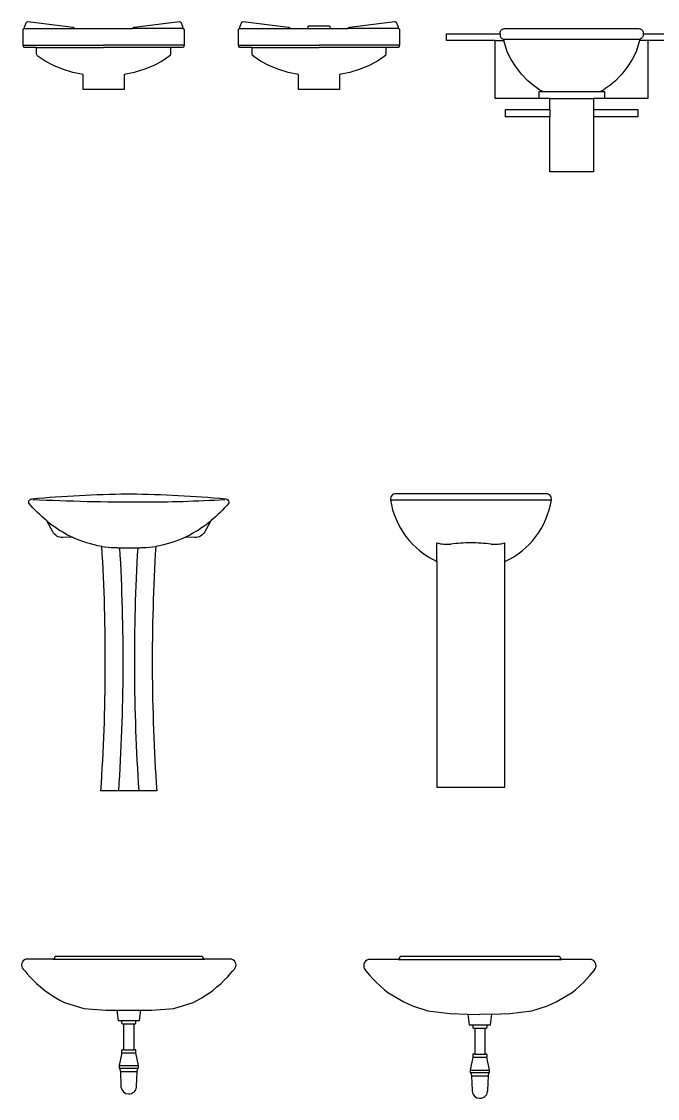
# Model space of a CAD drawing. Header units: millimetres. Extents: x 26555 to 42000, y 34815 to 42213.
# Drawn here: x 26655 to 28434, y 39176 to 42185 of the extents above; entities that cross this region are included whole.
import ezdxf

# ---------------------------------------------------------------- set-up
doc = ezdxf.new("R2010")
doc.units = ezdxf.units.MM
doc.layers.add('cad-block.com', color=250, linetype='Continuous')

# ---------------------------------------------------------------- blocks, each defined once
blk = doc.blocks.new('washbasin 1_front_cad-block.com')
at = {"color": 0}
for p, q in [((-222, 0), (-80.9, 0)), ((222, 0), (80.9, 0)), ((-225, -46.5), (0, -46.5)), ((-187.2, -53), (0, -53)), ((225, -46.5), (0, -46.5)), ((187.2, -53), (0, -53))]:
    blk.add_line(p, q, dxfattribs=at)
blk.add_lwpolyline([(182.6, -78.3), (163.8, -90.6), (140.4, -102.8), (115.1, -113.1), (86, -122.5), (57.5, -128.1), (57.5, -170.2), (0, -170.2), (-57.5, -170.2), (-57.5, -128.1), (-86, -122.5), (-115.1, -113.1), (-140.4, -102.8), (-163.8, -90.6), (-182.6, -78.3), (-186.2, -74.8), (-187.2, -71.5), (-187.2, -53), (-222, -53), (-223.4, -51.9), (-224.2, -50.5), (-224.2, -47.4), (-225, -46.5), (-225, -2.6), (-224.9, -1.8), (-224.5, -1.1), (-223.9, -0.5), (-223.2, -0.1), (-222.4, 0), (-222, 0), (-220.6, 6.7), (-216, 17.7), (-212.3, 19.8), (-85.4, 3.7), (-81.9, 1.9), (-80.9, 0), (0, 0), (80.9, 0), (81.9, 1.9), (85.4, 3.7), (212.3, 19.8), (216, 17.7), (220.6, 6.7), (222, 0), (222.4, 0), (223.2, -0.1), (223.9, -0.5), (224.5, -1.1), (224.9, -1.8), (225, -2.6), (225, -46.5), (224.2, -47.4), (224.2, -50.5), (223.4, -51.9), (222, -53), (187.2, -53), (187.2, -71.5), (186.2, -74.8)], close=True, dxfattribs=at)
blk = doc.blocks.new('washbasin 2_front_cad-block.com')
at = {"color": 0}
for p, q in [((-222, 0), (-80.9, 0)), ((222, 0), (80.9, 0)), ((-225, -46.5), (0, -46.5)), ((-187.2, -53), (0, -53)), ((225, -46.5), (0, -46.5)), ((187.2, -53), (0, -53))]:
    blk.add_line(p, q, dxfattribs=at)
blk.add_lwpolyline([(-32, 0), (-31.2, 0.8), (-30.3, 5.3), (-28.6, 7.4), (-27.2, 8), (0, 8), (27.2, 8), (28.6, 7.4), (30.3, 5.3), (31.2, 0.8), (32, 0), (80.9, 0), (81.9, 1.9), (85.4, 3.7), (212.3, 19.8), (216, 17.7), (220.6, 6.7), (222, 0), (222.4, 0), (223.2, -0.1), (223.9, -0.5), (224.5, -1.1), (224.9, -1.8), (225, -2.6), (225, -46.5), (224.2, -47.4), (224.2, -50.5), (223.4, -51.9), (222, -53), (187.2, -53), (187.2, -71.5), (186.2, -74.8), (182.6, -78.3), (163.8, -90.6), (140.4, -102.8), (115.1, -113.1), (86, -122.5), (57.5, -128.1), (57.5, -170.2), (0, -170.2), (-57.5, -170.2), (-57.5, -128.1), (-86, -122.5), (-115.1, -113.1), (-140.4, -102.8), (-163.8, -90.6), (-182.6, -78.3), (-186.2, -74.8), (-187.2, -71.5), (-187.2, -53), (-222, -53), (-223.4, -51.9), (-224.2, -50.5), (-224.2, -47.4), (-225, -46.5), (-225, -2.6), (-224.9, -1.8), (-224.5, -1.1), (-223.9, -0.5), (-223.2, -0.1), (-222.4, 0), (-222, 0), (-220.6, 6.7), (-216, 17.7), (-212.3, 19.8), (-85.4, 3.7), (-81.9, 1.9), (-80.9, 0)], close=True, dxfattribs=at)
blk.add_lwpolyline([(-32, 0), (0, 0), (32, 0)], dxfattribs=at)
blk = doc.blocks.new('washbasin 3_front_cad-block.com')
at = {"color": 0}
for p, q in [((-200, -15), (-200, -19.9)), ((-200, -19.9), (-198.5, -24)), ((-198.5, -24), (-195, -27.6)), ((-195, -27.6), (-191.5, -29.6)), ((-191.5, -29.6), (-190.2, -30.9)), ((-191.5, -29.6), (191.5, -29.6)), ((191.5, -29.6), (190.2, -30.9)), ((195, -27.6), (191.5, -29.6)), ((198.5, -24), (195, -27.6)), ((200, -19.9), (198.5, -24)), ((200, -15), (200, -19.9)), ((-213.4, -33), (-189.7, -33)), ((-190.2, -30.9), (-189.7, -33)), ((-180.3, -64.7), (-189.7, -33)), ((189.7, -33), (180.3, -64.7)), ((190.2, -30.9), (189.7, -33)), ((213.4, -33), (189.7, -33)), ((-169.1, -86.4), (-180.3, -64.7)), ((-156.8, -105.2), (-169.1, -86.4)), ((169.1, -86.4), (156.8, -105.2)), ((180.3, -64.7), (169.1, -86.4)), ((-140.4, -127.5), (-156.8, -105.2)), ((156.8, -105.2), (140.4, -127.5)), ((-122.7, -146.3), (-140.4, -127.5)), ((-106.9, -159.2), (-122.7, -146.3)), ((122.7, -146.3), (106.9, -159.2)), ((140.4, -127.5), (122.7, -146.3)), ((-96, -166.8), (-106.9, -159.2)), ((-88.8, -171.9), (-96, -166.8)), ((-92.1, -175.7), (-79.5, -175.7)), ((-92.1, -175.7), (-92.1, -195.7)), ((-79.5, -175.7), (-88.8, -171.9)), ((-79.5, -175.7), (79.5, -175.7)), ((88.8, -171.9), (79.5, -175.7)), ((79.5, -175.7), (92.1, -175.7)), ((96, -166.8), (88.8, -171.9)), ((92.1, -175.7), (92.1, -195.7)), ((106.9, -159.2), (96, -166.8)), ((-60.8, -195.7), (60.8, -195.7)), ((-60.8, -226.2), (-60.8, -246.2)), ((60.8, -226.2), (60.8, -246.2))]:
    blk.add_line(p, q, dxfattribs=at)
blk.add_lwpolyline([(-213.4, -195.7), (-213.4, -33), (-350, -33), (-350, -15), (-200, -15), (-200, -12, -0.414214), (-188, 0), (188, 0, -0.414214), (200, -12), (200, -15), (350, -15), (350, -33), (213.4, -33), (213.4, -195.7), (92.1, -195.7), (60.8, -195.7), (60.8, -226.2), (185.2, -226.2), (185.2, -246.2), (60.8, -246.2), (60.8, -400), (0, -400), (-60.8, -400), (-60.8, -246.2), (-185.2, -246.2), (-185.2, -226.2), (-60.8, -226.2), (-60.8, -195.7), (-92.1, -195.7)], format="xyb", close=True, dxfattribs=at)
blk = doc.blocks.new('washbasin 18_front_cad-block.com')
at = {"color": 0}
blk.add_line((-29.1, 679.6), (29.1, 679.6), dxfattribs=at)
blk.add_lwpolyline([(-75.3, 683.3, -0.073259), (-158.8, 709.4), (-184.9, 708.3, -0.285472), (-212.4, 723.9), (-229.1, 754.4, -0.047053), (-279.8, 804.1, -0.036441), (-280, 805.5), (-280, 807, -0.366004), (-271, 816.2, -0.020329), (-5.3, 830), (5.3, 830, -0.020329), (271, 816.2, -0.366004), (280, 807), (280, 805.5, -0.036441), (279.8, 804.1, -0.047053), (229.1, 754.4), (212.4, 723.9, -0.285472), (184.9, 708.3), (158.8, 709.4, -0.073259), (75.3, 683.3, 0.032293), (78.1, 0), (-78.1, 0, 0.032293)], format="xyb", close=True, dxfattribs=at)
for centre, radius, start, end in [((31, 7146.9), 6339.5, 267.29105, 270.03573), ((38, 4562.1), 3754.7, 269.9537, 273.5202), ((8.6, 1047.9), 377.6, 230.9872, 241.6003), ((-8.6, 1047.9), 377.6, 298.3997, 309.0128), ((-28.3, 979.6), 300, 241.6003, 244.2242), ((28.3, 979.6), 300, 295.7758, 298.3997), ((-28.3, 979.6), 300, 260.9839, 267.7476), ((-28.3, 979.6), 300, 267.7476, 269.8498), ((-5367.6, 363.2), 5351.9, 356.1091, 3.3893), ((5367.4, 363.2), 5351.8, 176.6105, 183.891), ((28.3, 979.6), 300, 270.1502, 272.2524), ((28.3, 979.6), 300, 272.2524, 279.0161)]:
    blk.add_arc(centre, radius, start, end, dxfattribs=at)
blk = doc.blocks.new('washbasin 19_front_cad-block.com')
at = {"color": 0}
for p, q in [((-28.1, 820), (-28, 820)), ((-225, 803.4), (225, 803.4)), ((-95, 631), (-95, 683)), ((95, 631), (95, 683))]:
    blk.add_line(p, q, dxfattribs=at)
blk.add_lwpolyline([(-95, 631), (-95, 0), (0, 0), (95, 0), (95, 631, 0.251172), (225, 803.4, 0.44641), (210.1, 820), (28, 820), (-28, 820), (-210.1, 820, 0.44641), (-225, 803.4, 0.251172)], format="xyb", close=True, dxfattribs=at)
for centre, radius, start, end in [((-67.6, 779.2), 100, 254.1074, 276.3738), ((0, 183), 500, 90, 96.49), ((0, 183), 500, 83.51, 90), ((67.6, 779.2), 100, 263.6262, 285.8926)]:
    blk.add_arc(centre, radius, start, end, dxfattribs=at)
blk = doc.blocks.new('washbasin 31_front_cad-block.com')
at = {"color": 0}
for p, q in [((-211.4, 812.7), (211.4, 812.7)), ((-33.6, 670), (33.6, 670)), ((-20, 641.4), (20, 641.4)), ((-14.6, 632.3), (14.6, 632.3)), ((-19.6, 550.4), (19.6, 550.4)), ((-14.6, 559.5), (14.6, 559.5)), ((-27.3, 515), (27.3, 515)), ((-26.2, 507.7), (26.2, 507.7)), ((-22.5, 498.6), (21.7, 498.6))]:
    blk.add_line(p, q, dxfattribs=at)
blk.add_lwpolyline([(-33.6, 670), (-29.6, 641.4), (-20, 641.4), (-20, 634.6, 0.414214), (-17.7, 632.3), (-14.6, 632.3), (-14.6, 559.5), (-17.7, 559.5, 0.414214), (-20, 557.2), (-20, 550.4), (-19.6, 550.4), (-27.3, 515), (-27.3, 507.7), (-26.2, 507.7, -0.357396), (-25.3, 506.9), (-25.3, 506.9), (-23.7, 498.9), (-23.6, 498.3), (-21.8, 457.5), (-21.8, 456.1, 0.896939), (21.6, 454.5), (21.8, 457.4), (23.6, 498.3), (23.7, 498.9), (25.3, 506.9), (25.3, 506.9, -0.357483), (26.2, 507.7), (27.3, 507.7), (27.3, 515), (19.6, 550.4), (20, 550.4), (20, 557.2, 0.414214), (17.7, 559.5), (14.6, 559.5), (14.6, 632.3), (17.7, 632.3, 0.414214), (20, 634.6), (20, 641.4), (29.6, 641.4), (33.6, 670), (64.5, 670.4), (126, 674.3), (179.6, 691.3), (180, 691.4), (192.4, 698.2), (204.3, 704.5), (214, 711.1), (222.6, 717), (234.7, 725.3), (246.7, 735.1), (257.9, 744.7), (267.2, 753.6), (276.2, 762.6), (283.8, 771.6), (289.9, 778.8), (295.2, 784.7), (297.8, 788.1), (299.4, 791.9), (300, 796.3), (299.4, 800.6), (297.8, 804.4), (295.2, 807.8), (291.4, 810.6), (287.7, 812.2), (283.4, 812.7), (211.4, 812.7), (210.8, 812.7), (210.3, 812.8), (209.6, 813.1), (209, 813.5), (208.6, 813.9), (208.2, 814.5), (207.9, 815), (207.8, 815.6), (207.7, 816.3), (207.6, 817), (207.4, 817.8), (207, 818.4), (206.6, 818.9), (206.1, 819.3), (205.6, 819.7), (204.9, 819.9), (204, 820), (21.1, 820), (-21.1, 820), (-204, 820), (-204.9, 819.9), (-205.6, 819.7), (-206.1, 819.3), (-206.6, 818.9), (-207, 818.4), (-207.4, 817.8), (-207.6, 817), (-207.7, 816.3), (-207.8, 815.6), (-207.9, 815), (-208.2, 814.5), (-208.6, 813.9), (-209, 813.5), (-209.6, 813.1), (-210.3, 812.8), (-210.8, 812.7), (-211.4, 812.7), (-283.4, 812.7), (-287.7, 812.2), (-291.4, 810.6), (-295.2, 807.8), (-297.8, 804.4), (-299.4, 800.6), (-300, 796.3), (-299.4, 791.9), (-297.8, 788.1), (-295.2, 784.7), (-289.9, 778.8), (-283.8, 771.6), (-276.2, 762.6), (-267.2, 753.6), (-257.9, 744.7), (-246.7, 735.1), (-234.7, 725.3), (-222.6, 717), (-214, 711.1), (-204.3, 704.5), (-192.4, 698.2), (-180, 691.4), (-179.6, 691.3), (-126, 674.3), (-64.5, 670.4), (-33.6, 670)], format="xyb", close=True, dxfattribs=at)
blk = doc.blocks.new('washbasin 32_front_cad-block.com')
at = {"color": 0}
for p, q in [((-229, 812), (229, 812)), ((-33.7, 658.9), (0, 657.8)), ((33.7, 658.9), (0, 657.8)), ((-20, 629.3), (20, 629.3)), ((-14.6, 620.2), (14.6, 620.2)), ((-14.6, 547.4), (14.6, 547.4)), ((-19.6, 538.3), (19.6, 538.3)), ((-27.3, 502.8), (27.3, 502.8)), ((-26.2, 495.6), (26.2, 495.6)), ((-22.5, 486.5), (21.7, 486.5))]:
    blk.add_line(p, q, dxfattribs=at)
blk.add_lwpolyline([(-257.6, 719), (-213.2, 693), (-188.8, 682.2), (-145.5, 668), (-83.6, 660.3), (-33.7, 658.9), (-29.6, 629.3), (-20, 629.3), (-20, 622.4, 0.414214), (-17.7, 620.2), (-14.6, 620.2), (-14.6, 547.4), (-17.7, 547.4, 0.414214), (-20, 545.1), (-20, 538.3), (-19.6, 538.3), (-27.3, 502.8), (-27.3, 495.6), (-26.2, 495.6, -0.357396), (-25.3, 494.8), (-25.3, 494.8), (-23.7, 486.7), (-23.6, 486.2), (-21.8, 445.4), (-21.8, 444, 0.896939), (21.6, 442.4), (21.8, 445.3), (23.6, 486.2), (23.7, 486.7), (25.3, 494.8), (25.3, 494.8, -0.357483), (26.2, 495.6), (27.3, 495.6), (27.3, 502.8), (19.6, 538.3), (20, 538.3), (20, 545.1, 0.414214), (17.7, 547.4), (14.6, 547.4), (14.6, 620.2), (17.7, 620.2, 0.414214), (20, 622.4), (20, 629.3), (29.6, 629.3), (33.7, 658.9), (83.6, 660.3), (145.5, 668), (188.8, 682.2), (213.2, 693), (257.6, 719), (267.2, 727), (279.4, 737.6), (289.5, 747.4), (299.3, 757.2), (307.4, 767), (314.1, 774.8), (319.8, 781.3), (322.6, 785.1), (324.4, 789.3), (325, 794), (324.4, 798.7), (322.6, 802.9), (319.8, 806.7), (315.8, 809.7), (311.7, 811.4), (307, 812), (229, 812), (228.4, 812.1), (227.8, 812.2), (227.1, 812.5), (226.5, 812.9), (226, 813.4), (225.6, 813.9), (225.3, 814.5), (225.1, 815.1), (225, 816), (224.9, 816.8), (224.7, 817.6), (224.3, 818.3), (223.9, 818.8), (223.3, 819.2), (222.7, 819.6), (222, 819.9), (221, 820), (22.9, 820), (-22.9, 820), (-221, 820), (-222, 819.9), (-222.7, 819.6), (-223.3, 819.2), (-223.9, 818.8), (-224.3, 818.3), (-224.7, 817.6), (-224.9, 816.8), (-225, 816), (-225.1, 815.1), (-225.3, 814.5), (-225.6, 813.9), (-226, 813.4), (-226.5, 812.9), (-227.1, 812.5), (-227.8, 812.2), (-228.4, 812.1), (-229, 812), (-307, 812), (-311.7, 811.4), (-315.8, 809.7), (-319.8, 806.7), (-322.6, 802.9), (-324.4, 798.7), (-325, 794), (-324.4, 789.3), (-322.6, 785.1), (-319.8, 781.3), (-314.1, 774.8), (-307.4, 767), (-299.3, 757.2), (-289.5, 747.4), (-279.4, 737.6), (-267.2, 727)], format="xyb", close=True, dxfattribs=at)

msp = doc.modelspace()

# ---------------------------------------------------------------- block references
at = {"layer": 'cad-block.com'}
for name, p in [('washbasin 1_front_cad-block.com', (26884.7, 42165.1)), ('washbasin 2_front_cad-block.com', (27487.3, 42165.1)), ('washbasin 3_front_cad-block.com', (28193.7, 42165.1)), ('washbasin 18_front_cad-block.com', (26955.2, 40035.1)), ('washbasin 19_front_cad-block.com', (27912.1, 40045.1)), ('washbasin 31_front_cad-block.com', (26955.2, 38752.4)), ('washbasin 32_front_cad-block.com', (27937.2, 38752.4))]:
    msp.add_blockref(name, p, dxfattribs=at)

doc.saveas('drawing.dxf')
